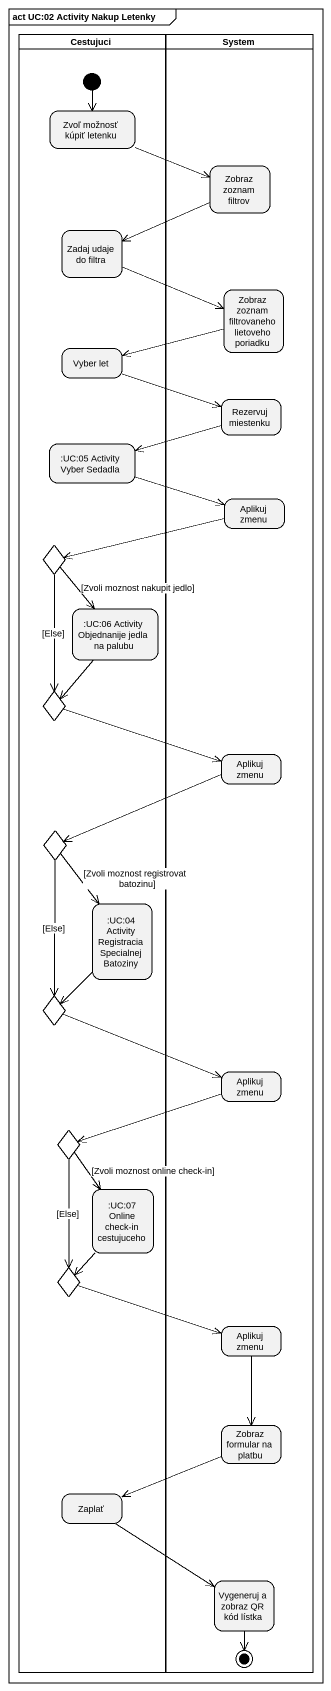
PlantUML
@startuml
mainframe act UC:02 Activity Nakup Letenky
hide empty description
state Cestujuci <<partition>> {
  state "Zvoľ možnosť kúpiť letenku" as Zvoľ_možnosť_kúpiť_letenku
  state "Zadaj udaje do filtra" as Zadaj_udaje_do_filtra
  state "Vyber let" as Vyber_let
  state ":UC:05 Activity Vyber Sedadla" as UC_05_Activity_Vyber_Sedadla
  state choice1 <<choice>>
  state ":UC:06 Activity Objednanije jedla na palubu" as UC_06_Activity_Objednanije
  state choice2 <<choice>>
  state choice3 <<choice>>
  state ":UC:04 Activity Registracia Specialnej Batoziny" as UC_04_Activity_Registracia
  state choice4 <<choice>>
  state choice5 <<choice>>
  state ":UC:07 Online check-in cestujuceho" as UC_07_Online_check_in
  state choice6 <<choice>>
  state Zaplať
  [*] --> Zvoľ_možnosť_kúpiť_letenku
}
state System <<partition>> {
  state "Zobraz zoznam filtrov" as Zobraz_zoznam_filtrov
  state "Zobraz zoznam filtrovaneho lietoveho poriadku" as Zobraz_zoznam_filtrovaneho
  state "Rezervuj miestenku" as Rezervuj_miestenku
  state "Aplikuj zmenu" as Aplikuj_zmenu
  state "Aplikuj zmenu" as Aplikuj_zmenu_2
  state "Aplikuj zmenu" as Aplikuj_zmenu_3
  state "Aplikuj zmenu" as Aplikuj_zmenu_4
  state "Zobraz formular na platbu" as Zobraz_formular_na_platbu
  state "Vygeneruj a zobraz QR kód lístka" as Vygeneruj_a_zobraz_QR_kód
  Vygeneruj_a_zobraz_QR_kód --> [*]
}
Zvoľ_možnosť_kúpiť_letenku -right-> Zobraz_zoznam_filtrov
Zobraz_zoznam_filtrov -left-> Zadaj_udaje_do_filtra
Zadaj_udaje_do_filtra -right-> Zobraz_zoznam_filtrovaneho
Zobraz_zoznam_filtrovaneho -left-> Vyber_let
Vyber_let -right-> Rezervuj_miestenku
Rezervuj_miestenku -left-> UC_05_Activity_Vyber_Sedadla
UC_05_Activity_Vyber_Sedadla -right-> Aplikuj_zmenu
Aplikuj_zmenu -left-> choice1
choice1 --> UC_06_Activity_Objednanije : [Zvoli moznost nakupit jedlo]
choice1 --> choice2 : [Else]
UC_06_Activity_Objednanije --> choice2
choice2 -right-> Aplikuj_zmenu_2
Aplikuj_zmenu_2 -left-> choice3
choice3 --> UC_04_Activity_Registracia : [Zvoli moznost registrovat batozinu]
choice3 --> choice4 : [Else]
UC_04_Activity_Registracia --> choice4
choice4 -right-> Aplikuj_zmenu_3
Aplikuj_zmenu_3 -left-> choice5
choice5 --> UC_07_Online_check_in : [Zvoli moznost online check-in]
choice5 --> choice6 : [Else]
UC_07_Online_check_in --> choice6
choice6 -right-> Aplikuj_zmenu_4
Aplikuj_zmenu_4 --> Zobraz_formular_na_platbu
Zobraz_formular_na_platbu -left-> Zaplať
Zaplať --> Vygeneruj_a_zobraz_QR_kód
@enduml
